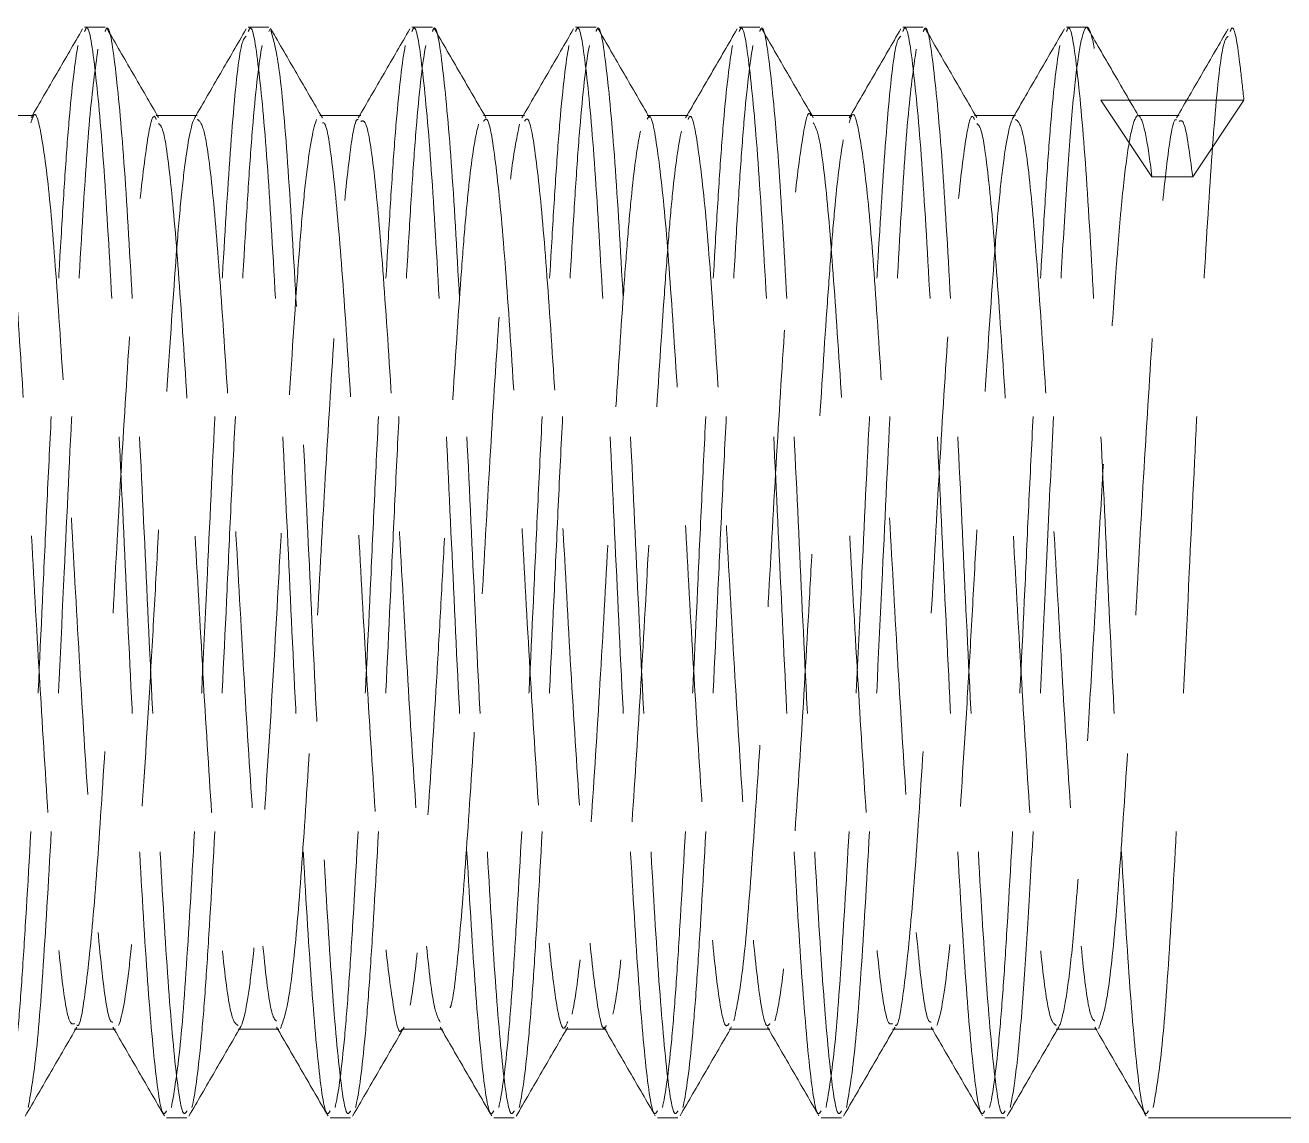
# Model space of a CAD drawing. Header units: millimetres. Extents: x 15 to 415, y 5 to 292.
# Drawn here: x 227.12 to 232.89, y 158.52 to 163.53 of the extents above; entities that cross this region are included whole.
import ezdxf

# ---------------------------------------------------------------- set-up
doc = ezdxf.new("R2010")
doc.units = ezdxf.units.MM
doc.linetypes.add('HIDDEN', pattern=[1.905, 1.27, -0.635])

msp = doc.modelspace()

# ---------------------------------------------------------------- linework, layer by layer
at = {"color": 7, "linetype": 'HIDDEN', "lineweight": 18}
for p, q in [((227.4872, 163.5177), (227.3935, 163.5177)), ((228.2372, 163.5177), (228.1435, 163.5177)), ((228.2372, 163.497), (228.2447, 163.5125)), ((228.9872, 163.5177), (228.8935, 163.5177)), ((229.7372, 163.5177), (229.6435, 163.5177)), ((230.4872, 163.5177), (230.3935, 163.5177)), ((231.2372, 163.5177), (231.1435, 163.5177)), ((231.9872, 163.5177), (231.8935, 163.5177)), ((251.5499, 163.5177), (232.6435, 163.5177)), ((232.7065, 163.1827), (232.0502, 163.1827)), ((232.0502, 163.1827), (232.2846, 162.8312)), ((232.4721, 162.8312), (232.7065, 163.1827)), ((227.1592, 163.1117), (226.9717, 163.1117)), ((227.9092, 163.1117), (227.7217, 163.1117)), ((228.6592, 163.1117), (228.4717, 163.1117)), ((229.4092, 163.1117), (229.2217, 163.1117)), ((230.1592, 163.1117), (229.9717, 163.1117)), ((230.9092, 163.1117), (230.7217, 163.1117)), ((231.6592, 163.1117), (231.4717, 163.1117)), ((232.4092, 163.1117), (232.2217, 163.1117)), ((232.2846, 162.8312), (232.4721, 162.8312)), ((227.3467, 158.9236), (227.5342, 158.9236)), ((228.0967, 158.9236), (228.2842, 158.9236)), ((228.8467, 158.9236), (229.0342, 158.9236)), ((229.5967, 158.9236), (229.7842, 158.9236)), ((230.3467, 158.9236), (230.5342, 158.9236)), ((231.0967, 158.9236), (231.2842, 158.9236)), ((231.8467, 158.9236), (232.0342, 158.9236)), ((227.7687, 158.5177), (227.8624, 158.5177)), ((228.5187, 158.5177), (228.6124, 158.5177)), ((229.2687, 158.5177), (229.3624, 158.5177)), ((230.0187, 158.5177), (230.1124, 158.5177)), ((230.7687, 158.5177), (230.8624, 158.5177)), ((231.5187, 158.5177), (231.6124, 158.5177)), ((232.2687, 158.5177), (251.5499, 158.5177))]:
    msp.add_line(p, q, dxfattribs=at)
for points, knots in [([(227.384, 163.509), (227.3446, 163.441), (227.2659, 163.3051), (227.1871, 163.1693), (227.1478, 163.1014)], [0, 0, 0, 0, 0.500131, 1, 1, 1, 1]), ([(227.3935, 163.497), (227.396, 163.5034), (227.4113, 163.543), (227.4405, 163.3548), (227.4802, 162.9349), (227.5176, 162.2882), (227.5588, 161.5157), (227.5956, 160.6848), (227.6363, 159.8936), (227.6748, 159.2156), (227.7134, 158.7449), (227.746, 158.5135), (227.7637, 158.5412), (227.7687, 158.549)], [0, 0, 0, 0, 0.020332, 0.124917, 0.229503, 0.332794, 0.438059, 0.541036, 0.646073, 0.749989, 0.853904, 0.958941, 1, 1, 1, 1]), ([(227.4872, 163.497), (227.4897, 163.5034), (227.505, 163.543), (227.5342, 163.3548), (227.574, 162.9349), (227.6114, 162.2882), (227.6526, 161.5157), (227.6894, 160.6848), (227.7301, 159.8936), (227.7686, 159.2156), (227.8071, 158.7449), (227.8398, 158.5135), (227.8574, 158.5412), (227.8624, 158.549)], [0, 0, 0, 0, 0.020332, 0.124917, 0.229503, 0.332794, 0.438058, 0.541036, 0.646073, 0.749989, 0.853904, 0.958941, 1, 1, 1, 1]), ([(227.7324, 163.1027), (227.693, 163.1706), (227.6142, 163.3065), (227.5355, 163.4424), (227.4962, 163.5103)], [0, 0, 0, 0, 0.499866, 1, 1, 1, 1]), ([(228.134, 163.509), (228.0946, 163.441), (228.0159, 163.3051), (227.9371, 163.1693), (227.8978, 163.1014)], [0, 0, 0, 0, 0.5001315, 1, 1, 1, 1]), ([(228.1435, 163.497), (228.146, 163.5034), (228.1613, 163.543), (228.1905, 163.3548), (228.2302, 162.9349), (228.2676, 162.2882), (228.3088, 161.5157), (228.3456, 160.6848), (228.3863, 159.8936), (228.4248, 159.2156), (228.4634, 158.7449), (228.496, 158.5135), (228.5137, 158.5412), (228.5187, 158.549)], [0, 0, 0, 0, 0.020332, 0.124917, 0.229503, 0.332794, 0.438059, 0.541036, 0.646073, 0.749989, 0.853904, 0.958941, 1, 1, 1, 1]), ([(228.4834, 163.1009), (228.4441, 163.1688), (228.3653, 163.3046), (228.2866, 163.4405), (228.2473, 163.5084)], [0, 0, 0, 0, 0.499878, 1, 1, 1, 1]), ([(228.2474, 163.4999), (228.2596, 163.4586), (228.285, 163.3731), (228.324, 162.9274), (228.3614, 162.2902), (228.4026, 161.5152), (228.4394, 160.6849), (228.4801, 159.8935), (228.5186, 159.2156), (228.5571, 158.7449), (228.5898, 158.5135), (228.6074, 158.5412), (228.6124, 158.549)], [0, 0, 0, 0, 0.1001959, 0.2077365, 0.3139455, 0.4221837, 0.5280702, 0.6360743, 0.7429263, 0.8497765, 0.9577814, 1, 1, 1, 1]), ([(228.884, 163.509), (228.8446, 163.441), (228.7659, 163.3051), (228.6871, 163.1693), (228.6478, 163.1014)], [0, 0, 0, 0, 0.500131, 1, 1, 1, 1]), ([(228.8935, 163.497), (228.896, 163.5034), (228.9113, 163.543), (228.9405, 163.3548), (228.9802, 162.9349), (229.0176, 162.2882), (229.0588, 161.5157), (229.0956, 160.6848), (229.1363, 159.8936), (229.1748, 159.2156), (229.2134, 158.7449), (229.246, 158.5135), (229.2637, 158.5412), (229.2687, 158.549)], [0, 0, 0, 0, 0.020332, 0.124917, 0.229503, 0.332794, 0.438059, 0.541036, 0.646073, 0.749989, 0.853904, 0.958941, 1, 1, 1, 1]), ([(228.9872, 163.497), (228.9897, 163.5034), (229.005, 163.543), (229.0342, 163.3548), (229.074, 162.9349), (229.1114, 162.2882), (229.1526, 161.5157), (229.1894, 160.6848), (229.2301, 159.8936), (229.2686, 159.2156), (229.3071, 158.7449), (229.3398, 158.5135), (229.3574, 158.5412), (229.3624, 158.549)], [0, 0, 0, 0, 0.020332, 0.124917, 0.229503, 0.332794, 0.438058, 0.541036, 0.646073, 0.749989, 0.853904, 0.958941, 1, 1, 1, 1]), ([(229.2328, 163.1021), (229.1934, 163.17), (229.1146, 163.3059), (229.0359, 163.4418), (228.9965, 163.5098)], [0, 0, 0, 0, 0.499862, 1, 1, 1, 1]), ([(229.634, 163.509), (229.5946, 163.441), (229.5159, 163.3051), (229.4371, 163.1693), (229.3978, 163.1014)], [0, 0, 0, 0, 0.500131, 1, 1, 1, 1]), ([(229.6435, 163.497), (229.646, 163.5034), (229.6613, 163.543), (229.6905, 163.3548), (229.7302, 162.9349), (229.7676, 162.2882), (229.8088, 161.5157), (229.8456, 160.6848), (229.8863, 159.8936), (229.9248, 159.2156), (229.9634, 158.7449), (229.996, 158.5135), (230.0137, 158.5412), (230.0187, 158.549)], [0, 0, 0, 0, 0.020332, 0.124917, 0.229503, 0.332794, 0.438059, 0.541036, 0.646073, 0.749989, 0.853904, 0.958941, 1, 1, 1, 1]), ([(229.7372, 163.497), (229.7397, 163.5034), (229.755, 163.543), (229.7842, 163.3548), (229.824, 162.9349), (229.8614, 162.2882), (229.9026, 161.5157), (229.9394, 160.6848), (229.9801, 159.8936), (230.0186, 159.2156), (230.0571, 158.7449), (230.0898, 158.5135), (230.1074, 158.5412), (230.1124, 158.549)], [0, 0, 0, 0, 0.020332, 0.124917, 0.229503, 0.332794, 0.438058, 0.541036, 0.646073, 0.749989, 0.853904, 0.958941, 1, 1, 1, 1]), ([(229.9827, 163.1023), (229.9433, 163.1701), (229.8646, 163.3059), (229.7859, 163.4417), (229.7466, 163.5096)], [0, 0, 0, 0, 0.499888, 1, 1, 1, 1]), ([(230.384, 163.509), (230.3446, 163.441), (230.2659, 163.3051), (230.1871, 163.1693), (230.1478, 163.1014)], [0, 0, 0, 0, 0.500131, 1, 1, 1, 1]), ([(230.3935, 163.497), (230.396, 163.5034), (230.4113, 163.543), (230.4405, 163.3548), (230.4802, 162.9349), (230.5176, 162.2882), (230.5588, 161.5157), (230.5956, 160.6848), (230.6363, 159.8936), (230.6748, 159.2156), (230.7134, 158.7449), (230.746, 158.5135), (230.7637, 158.5412), (230.7687, 158.549)], [0, 0, 0, 0, 0.020332, 0.124917, 0.229503, 0.332794, 0.438059, 0.541036, 0.646073, 0.749989, 0.853904, 0.958941, 1, 1, 1, 1]), ([(230.4872, 163.497), (230.4897, 163.5034), (230.505, 163.543), (230.5342, 163.3548), (230.574, 162.9349), (230.6114, 162.2882), (230.6526, 161.5157), (230.6894, 160.6848), (230.7301, 159.8936), (230.7686, 159.2156), (230.8071, 158.7449), (230.8398, 158.5135), (230.8574, 158.5412), (230.8624, 158.549)], [0, 0, 0, 0, 0.020332, 0.124917, 0.229503, 0.332794, 0.438058, 0.541036, 0.646073, 0.749989, 0.853904, 0.958941, 1, 1, 1, 1]), ([(230.7329, 163.1019), (230.6935, 163.1698), (230.6147, 163.3056), (230.536, 163.4415), (230.4967, 163.5094)], [0, 0, 0, 0, 0.499875, 1, 1, 1, 1]), ([(231.134, 163.509), (231.0946, 163.441), (231.0159, 163.3051), (230.9371, 163.1693), (230.8978, 163.1014)], [0, 0, 0, 0, 0.500131, 1, 1, 1, 1]), ([(231.1435, 163.497), (231.146, 163.5034), (231.1613, 163.543), (231.1905, 163.3548), (231.2302, 162.9349), (231.2676, 162.2882), (231.3088, 161.5157), (231.3456, 160.6848), (231.3863, 159.8936), (231.4248, 159.2156), (231.4634, 158.7449), (231.496, 158.5135), (231.5137, 158.5412), (231.5187, 158.549)], [0, 0, 0, 0, 0.020332, 0.124917, 0.229503, 0.332794, 0.438059, 0.541036, 0.646073, 0.749989, 0.853904, 0.958941, 1, 1, 1, 1]), ([(231.2372, 163.497), (231.2397, 163.5034), (231.255, 163.543), (231.2842, 163.3548), (231.324, 162.9349), (231.3614, 162.2882), (231.4026, 161.5157), (231.4394, 160.6848), (231.4801, 159.8936), (231.5186, 159.2156), (231.5571, 158.7449), (231.5898, 158.5135), (231.6074, 158.5412), (231.6124, 158.549)], [0, 0, 0, 0, 0.020332, 0.124917, 0.229503, 0.332794, 0.438058, 0.541036, 0.646073, 0.749989, 0.853904, 0.958941, 1, 1, 1, 1]), ([(231.4824, 163.1027), (231.443, 163.1706), (231.3642, 163.3065), (231.2855, 163.4424), (231.2462, 163.5103)], [0, 0, 0, 0, 0.499866, 1, 1, 1, 1]), ([(231.6351, 158.5647), (231.6438, 158.5997), (231.6528, 158.6546), (231.6707, 158.8016), (231.6796, 158.8935), (231.6925, 159.0533), (231.6967, 159.1101), (231.7049, 159.2297), (231.7088, 159.2921), (231.7212, 159.4918), (231.7299, 159.6401), (231.7476, 159.9585), (231.7567, 160.1286), (231.7745, 160.4783), (231.7832, 160.6579), (231.7956, 160.9246), (231.7996, 161.0125), (231.8077, 161.1895), (231.8119, 161.2787), (231.8247, 161.5462), (231.8336, 161.7242), (231.8515, 162.0667), (231.8605, 162.2311), (231.878, 162.535), (231.8864, 162.6741), (231.9024, 162.9216), (231.9109, 163.0345), (231.9285, 163.2284), (231.9375, 163.3094), (231.9554, 163.4328), (231.9642, 163.4752), (231.9812, 163.5204), (231.989, 163.5237), (232.0057, 163.4927), (232.0145, 163.4575), (232.0323, 163.3481), (232.0414, 163.2738), (232.0502, 163.1827)], [0, 0, 0, 0, 0.0625, 0.0625, 0.125, 0.125, 0.15625, 0.15625, 0.1875, 0.1875, 0.25, 0.25, 0.3125, 0.3125, 0.375, 0.375, 0.40625, 0.40625, 0.4375, 0.4375, 0.5, 0.5, 0.5625, 0.5625, 0.625, 0.625, 0.6875, 0.6875, 0.75, 0.75, 0.8125, 0.8125, 0.875, 0.875, 0.9375, 0.9375, 1, 1, 1, 1]), ([(231.884, 163.509), (231.8446, 163.441), (231.7659, 163.3051), (231.6871, 163.1693), (231.6478, 163.1014)], [0, 0, 0, 0, 0.5001315, 1, 1, 1, 1]), ([(231.8935, 163.497), (231.896, 163.5034), (231.9113, 163.543), (231.9405, 163.3548), (231.9802, 162.9349), (232.0176, 162.2882), (232.0588, 161.5157), (232.0956, 160.6848), (232.1363, 159.8936), (232.1748, 159.2156), (232.2134, 158.7449), (232.246, 158.5135), (232.2637, 158.5412), (232.2687, 158.549)], [0, 0, 0, 0, 0.020332, 0.124917, 0.229503, 0.332794, 0.438059, 0.541036, 0.646073, 0.749989, 0.853904, 0.958941, 1, 1, 1, 1]), ([(232.2224, 163.1117), (232.1832, 163.1794), (232.1048, 163.3147), (232.0263, 163.45), (231.9871, 163.5177)], [0, 0, 0, 0, 0.499965, 1, 1, 1, 1]), ([(232.634, 163.509), (232.5946, 163.441), (232.5159, 163.3051), (232.4371, 163.1693), (232.3978, 163.1014)], [0, 0, 0, 0, 0.500131, 1, 1, 1, 1]), ([(232.6435, 163.497), (232.646, 163.5034), (232.6613, 163.543), (232.6825, 163.4063), (232.7011, 163.2324), (232.7065, 163.1827)], [0, 0, 0, 0, 0.121924, 0.749094, 1, 1, 1, 1]), ([(227.0413, 158.5647), (227.0548, 158.6189), (227.069, 158.7216), (227.0895, 158.9364), (227.0962, 159.0179), (227.1091, 159.1963), (227.1151, 159.2921), (227.1345, 159.6077), (227.1484, 159.8543), (227.1761, 160.3827), (227.1899, 160.6636), (227.2087, 161.0745), (227.2149, 161.2113), (227.2281, 161.4873), (227.2349, 161.6252), (227.2556, 162.03), (227.2697, 162.287), (227.2896, 162.6226), (227.2959, 162.7256), (227.3084, 162.9151), (227.3149, 163.0031), (227.335, 163.2402), (227.3492, 163.3609), (227.3629, 163.4335)], [0, 0, 0, 0, 0.125, 0.125, 0.1875, 0.1875, 0.25, 0.25, 0.375, 0.375, 0.5, 0.5, 0.5625, 0.5625, 0.625, 0.625, 0.75, 0.75, 0.8125, 0.8125, 0.875, 0.875, 1, 1, 1, 1]), ([(227.7913, 158.5647), (227.8049, 158.644), (227.8319, 158.8009), (227.8695, 159.343), (227.9119, 160.0872), (227.9537, 160.964), (227.9946, 161.8358), (228.0353, 162.5686), (228.0721, 163.1264), (228.1071, 163.4482), (228.1267, 163.469), (228.1335, 163.4763)], [0, 0, 0, 0, 0.11554, 0.228916, 0.34371, 0.480699, 0.594759, 0.71005, 0.82308, 0.93862, 1, 1, 1, 1]), ([(227.8851, 158.5647), (227.8986, 158.6189), (227.9127, 158.7216), (227.9332, 158.9364), (227.9399, 159.0179), (227.9528, 159.1963), (227.9589, 159.2921), (227.9782, 159.6077), (227.9921, 159.8543), (228.0199, 160.3827), (228.0336, 160.6636), (228.0525, 161.0745), (228.0587, 161.2113), (228.0719, 161.4873), (228.0787, 161.6252), (228.0994, 162.03), (228.1135, 162.287), (228.1333, 162.6226), (228.1396, 162.7256), (228.1521, 162.9151), (228.1586, 163.0031), (228.1788, 163.2402), (228.193, 163.3609), (228.2066, 163.4335)], [0, 0, 0, 0, 0.125, 0.125, 0.1875, 0.1875, 0.25, 0.25, 0.375, 0.375, 0.5, 0.5, 0.5625, 0.5625, 0.625, 0.625, 0.75, 0.75, 0.8125, 0.8125, 0.875, 0.875, 1, 1, 1, 1]), ([(228.5413, 158.5647), (228.5548, 158.6189), (228.569, 158.7216), (228.5895, 158.9364), (228.5962, 159.0179), (228.6091, 159.1963), (228.6151, 159.2921), (228.6345, 159.6077), (228.6484, 159.8543), (228.6761, 160.3827), (228.6899, 160.6636), (228.7087, 161.0745), (228.7149, 161.2113), (228.7281, 161.4873), (228.7349, 161.6252), (228.7556, 162.03), (228.7697, 162.287), (228.7896, 162.6226), (228.7959, 162.7256), (228.8084, 162.9151), (228.8149, 163.0031), (228.835, 163.2402), (228.8492, 163.3609), (228.8629, 163.4335)], [0, 0, 0, 0, 0.125, 0.125, 0.1875, 0.1875, 0.25, 0.25, 0.375, 0.375, 0.5, 0.5, 0.5625, 0.5625, 0.625, 0.625, 0.75, 0.75, 0.8125, 0.8125, 0.875, 0.875, 1, 1, 1, 1]), ([(228.6351, 158.5647), (228.6486, 158.6189), (228.6627, 158.7216), (228.6832, 158.9364), (228.6899, 159.0179), (228.7028, 159.1963), (228.7089, 159.2921), (228.7282, 159.6077), (228.7421, 159.8543), (228.7699, 160.3827), (228.7836, 160.6636), (228.8025, 161.0745), (228.8087, 161.2113), (228.8219, 161.4873), (228.8287, 161.6252), (228.8494, 162.03), (228.8635, 162.287), (228.8833, 162.6226), (228.8896, 162.7256), (228.9021, 162.9151), (228.9086, 163.0031), (228.9288, 163.2402), (228.943, 163.3609), (228.9566, 163.4335)], [0, 0, 0, 0, 0.125, 0.125, 0.1875, 0.1875, 0.25, 0.25, 0.375, 0.375, 0.5, 0.5, 0.5625, 0.5625, 0.625, 0.625, 0.75, 0.75, 0.8125, 0.8125, 0.875, 0.875, 1, 1, 1, 1]), ([(229.2913, 158.5647), (229.3048, 158.6189), (229.319, 158.7216), (229.3395, 158.9364), (229.3462, 159.0179), (229.3591, 159.1963), (229.3651, 159.2921), (229.3845, 159.6077), (229.3984, 159.8543), (229.4261, 160.3827), (229.4399, 160.6636), (229.4587, 161.0745), (229.4649, 161.2113), (229.4781, 161.4873), (229.4849, 161.6252), (229.5056, 162.03), (229.5197, 162.287), (229.5396, 162.6226), (229.5459, 162.7256), (229.5584, 162.9151), (229.5649, 163.0031), (229.585, 163.2402), (229.5992, 163.3609), (229.6129, 163.4335)], [0, 0, 0, 0, 0.125, 0.125, 0.1875, 0.1875, 0.25, 0.25, 0.375, 0.375, 0.5, 0.5, 0.5625, 0.5625, 0.625, 0.625, 0.75, 0.75, 0.8125, 0.8125, 0.875, 0.875, 1, 1, 1, 1]), ([(229.3851, 158.5647), (229.3986, 158.6189), (229.4127, 158.7216), (229.4332, 158.9364), (229.4399, 159.0179), (229.4528, 159.1963), (229.4589, 159.2921), (229.4782, 159.6077), (229.4921, 159.8543), (229.5199, 160.3827), (229.5336, 160.6636), (229.5525, 161.0745), (229.5587, 161.2113), (229.5719, 161.4873), (229.5787, 161.6252), (229.5994, 162.03), (229.6135, 162.287), (229.6333, 162.6226), (229.6396, 162.7256), (229.6521, 162.9151), (229.6586, 163.0031), (229.6788, 163.2402), (229.693, 163.3609), (229.7066, 163.4335)], [0, 0, 0, 0, 0.125, 0.125, 0.1875, 0.1875, 0.25, 0.25, 0.375, 0.375, 0.5, 0.5, 0.5625, 0.5625, 0.625, 0.625, 0.75, 0.75, 0.8125, 0.8125, 0.875, 0.875, 1, 1, 1, 1]), ([(230.0413, 158.5647), (230.0548, 158.6189), (230.069, 158.7216), (230.0895, 158.9364), (230.0962, 159.0179), (230.1091, 159.1963), (230.1151, 159.2921), (230.1345, 159.6077), (230.1484, 159.8543), (230.1761, 160.3827), (230.1899, 160.6636), (230.2087, 161.0745), (230.2149, 161.2113), (230.2281, 161.4873), (230.2349, 161.6252), (230.2556, 162.03), (230.2697, 162.287), (230.2896, 162.6226), (230.2959, 162.7256), (230.3084, 162.9151), (230.3149, 163.0031), (230.335, 163.2402), (230.3492, 163.3609), (230.3629, 163.4335)], [0, 0, 0, 0, 0.125, 0.125, 0.1875, 0.1875, 0.25, 0.25, 0.375, 0.375, 0.5, 0.5, 0.5625, 0.5625, 0.625, 0.625, 0.75, 0.75, 0.8125, 0.8125, 0.875, 0.875, 1, 1, 1, 1]), ([(230.1351, 158.5647), (230.1486, 158.6189), (230.1627, 158.7216), (230.1832, 158.9364), (230.1899, 159.0179), (230.2028, 159.1963), (230.2089, 159.2921), (230.2282, 159.6077), (230.2421, 159.8543), (230.2699, 160.3827), (230.2836, 160.6636), (230.3025, 161.0745), (230.3087, 161.2113), (230.3219, 161.4873), (230.3287, 161.6252), (230.3494, 162.03), (230.3635, 162.287), (230.3833, 162.6226), (230.3896, 162.7256), (230.4021, 162.9151), (230.4086, 163.0031), (230.4288, 163.2402), (230.443, 163.3609), (230.4566, 163.4335)], [0, 0, 0, 0, 0.125, 0.125, 0.1875, 0.1875, 0.25, 0.25, 0.375, 0.375, 0.5, 0.5, 0.5625, 0.5625, 0.625, 0.625, 0.75, 0.75, 0.8125, 0.8125, 0.875, 0.875, 1, 1, 1, 1]), ([(230.7913, 158.5647), (230.8049, 158.644), (230.8319, 158.8009), (230.8695, 159.343), (230.9119, 160.0872), (230.9537, 160.964), (230.9946, 161.8358), (231.0353, 162.5686), (231.0721, 163.1264), (231.1071, 163.4482), (231.1267, 163.469), (231.1335, 163.4763)], [0, 0, 0, 0, 0.11554, 0.228916, 0.34371, 0.480699, 0.594759, 0.71005, 0.82308, 0.93862, 1, 1, 1, 1]), ([(231.5413, 158.5647), (231.5548, 158.6189), (231.569, 158.7216), (231.5895, 158.9364), (231.5962, 159.0179), (231.6091, 159.1963), (231.6151, 159.2921), (231.6345, 159.6077), (231.6484, 159.8543), (231.6761, 160.3827), (231.6899, 160.6636), (231.7087, 161.0745), (231.7149, 161.2113), (231.7281, 161.4873), (231.7349, 161.6252), (231.7556, 162.03), (231.7697, 162.287), (231.7896, 162.6226), (231.7959, 162.7256), (231.8084, 162.9151), (231.8149, 163.0031), (231.835, 163.2402), (231.8492, 163.3609), (231.8629, 163.4335)], [0, 0, 0, 0, 0.125, 0.125, 0.1875, 0.1875, 0.25, 0.25, 0.375, 0.375, 0.5, 0.5, 0.5625, 0.5625, 0.625, 0.625, 0.75, 0.75, 0.8125, 0.8125, 0.875, 0.875, 1, 1, 1, 1]), ([(232.2913, 158.5647), (232.3049, 158.644), (232.3319, 158.8009), (232.3695, 159.343), (232.4119, 160.0872), (232.4537, 160.964), (232.4946, 161.8358), (232.5353, 162.5686), (232.5721, 163.1264), (232.6071, 163.4482), (232.6267, 163.469), (232.6335, 163.4763)], [0, 0, 0, 0, 0.11554, 0.228916, 0.34371, 0.480699, 0.594759, 0.71005, 0.82308, 0.93862, 1, 1, 1, 1]), ([(227.1351, 158.5647), (227.1487, 158.644), (227.1756, 158.8009), (227.2132, 159.343), (227.2556, 160.0873), (227.2974, 160.9635), (227.3383, 161.8373), (227.379, 162.5629), (227.4154, 163.1377), (227.4417, 163.3247), (227.4547, 163.417)], [0, 0, 0, 0, 0.1238351, 0.2453502, 0.368386, 0.5152094, 0.6374579, 0.761026, 0.8821706, 1, 1, 1, 1]), ([(230.8851, 158.5647), (230.8987, 158.644), (230.9256, 158.8009), (230.9632, 159.343), (231.0056, 160.0873), (231.0474, 160.9635), (231.0883, 161.8373), (231.129, 162.5629), (231.1654, 163.1377), (231.1917, 163.3247), (231.2047, 163.417)], [0, 0, 0, 0, 0.123835, 0.24535, 0.368386, 0.515209, 0.637458, 0.761026, 0.882171, 1, 1, 1, 1]), ([(230.3693, 158.9626), (230.3829, 159.0287), (230.4098, 159.1597), (230.4475, 159.613), (230.4872, 160.1987), (230.527, 160.8756), (230.5643, 161.5682), (230.6056, 162.1978), (230.6423, 162.712), (230.6831, 163.0182), (230.7087, 163.1483), (230.7217, 163.1114), (230.7217, 163.1113)], [0, 0, 0, 0, 0.112149, 0.222203, 0.333618, 0.445055, 0.555091, 0.667244, 0.776957, 0.888858, 0.999585, 1, 1, 1, 1]), ([(226.983, 163.0793), (226.9921, 163.0624), (227.0141, 163.0212), (227.0509, 162.7051), (227.0876, 162.2038), (227.1289, 161.5717), (227.1662, 160.8797), (227.206, 160.2036), (227.2458, 159.6119), (227.2832, 159.1777), (227.319, 158.9404), (227.3392, 158.9472), (227.3467, 158.9497)], [0, 0, 0, 0, 0.075606, 0.183896, 0.290051, 0.39857, 0.505057, 0.61287, 0.720695, 0.827172, 0.935693, 1, 1, 1, 1]), ([(227.1476, 163.0786), (227.1514, 163.0919), (227.1682, 163.1497), (227.1976, 163.0265), (227.2384, 162.7128), (227.2751, 162.2017), (227.3164, 161.5722), (227.3537, 160.8795), (227.3935, 160.204), (227.4333, 159.6108), (227.4706, 159.1819), (227.5024, 158.9572), (227.5189, 158.9568), (227.5226, 158.9567)], [0, 0, 0, 0, 0.0309889, 0.1349256, 0.2399986, 0.3430017, 0.4482975, 0.5516224, 0.6562328, 0.7608559, 0.8641701, 0.9694685, 1, 1, 1, 1]), ([(227.3579, 158.9431), (227.3591, 158.942), (227.3731, 158.9303), (227.4019, 159.1188), (227.4404, 159.5054), (227.4789, 160.0749), (227.5196, 160.7369), (227.5564, 161.4331), (227.5976, 162.0803), (227.635, 162.6224), (227.6747, 162.9747), (227.704, 163.1327), (227.7193, 163.0997), (227.7219, 163.0942)], [0, 0, 0, 0, 0.010512, 0.118863, 0.226067, 0.333253, 0.441611, 0.547834, 0.656422, 0.762978, 0.870859, 0.978753, 1, 1, 1, 1]), ([(227.9018, 163.1073), (227.8877, 163.0909), (227.8724, 163.0264), (227.8496, 162.8619), (227.842, 162.7961), (227.8274, 162.6467), (227.8204, 162.5637), (227.7999, 162.2928), (227.7847, 162.0732), (227.7543, 161.5937), (227.7391, 161.3348), (227.7184, 160.9571), (227.7115, 160.8312), (227.697, 160.5775), (227.6895, 160.451), (227.6667, 160.0826), (227.6513, 159.8526), (227.6301, 159.5627), (227.6234, 159.4753), (227.6091, 159.3142), (227.6017, 159.2417), (227.5791, 159.0552), (227.5635, 158.9735), (227.5491, 158.9408)], [0, 0, 0, 0, 0.125, 0.125, 0.1875, 0.1875, 0.25, 0.25, 0.375, 0.375, 0.5, 0.5, 0.5625, 0.5625, 0.625, 0.625, 0.75, 0.75, 0.8125, 0.8125, 0.875, 0.875, 1, 1, 1, 1]), ([(227.9093, 163.0943), (227.9193, 163.0877), (227.9421, 163.0727), (227.9806, 162.7875), (228.0174, 162.3175), (228.0581, 161.7051), (228.0966, 161.0194), (228.1351, 160.3339), (228.1759, 159.7199), (228.2126, 159.2529), (228.2471, 158.9852), (228.2662, 158.9671), (228.2725, 158.9612)], [0, 0, 0, 0, 0.085549, 0.194187, 0.30046, 0.408856, 0.516107, 0.623338, 0.731744, 0.838012, 0.946647, 1, 1, 1, 1]), ([(228.4567, 163.0941), (228.4422, 163.0609), (228.4267, 162.9788), (228.404, 162.7917), (228.3966, 162.719), (228.3823, 162.5577), (228.3757, 162.4702), (228.3545, 162.1797), (228.3391, 161.9495), (228.3163, 161.5808), (228.3088, 161.4543), (228.2942, 161.2007), (228.2874, 161.0748), (228.2667, 160.697), (228.2515, 160.4381), (228.221, 159.959), (228.2058, 159.7397), (228.1854, 159.4694), (228.1784, 159.3864), (228.1637, 159.2373), (228.1562, 159.1717), (228.1334, 159.0078), (228.118, 158.9438), (228.104, 158.9278)], [0, 0, 0, 0, 0.125, 0.125, 0.1875, 0.1875, 0.25, 0.25, 0.375, 0.375, 0.4375, 0.4375, 0.5, 0.5, 0.625, 0.625, 0.75, 0.75, 0.8125, 0.8125, 0.875, 0.875, 1, 1, 1, 1]), ([(228.2915, 158.9278), (228.3046, 158.9642), (228.3309, 159.037), (228.3708, 159.4164), (228.4081, 159.9503), (228.4494, 160.5991), (228.4861, 161.2947), (228.5268, 161.9572), (228.5654, 162.5274), (228.6038, 162.9148), (228.6326, 163.104), (228.6465, 163.093), (228.6477, 163.0921)], [0, 0, 0, 0, 0.1102888, 0.2205936, 0.329516, 0.4405317, 0.5491313, 0.6599002, 0.7695003, 0.8790774, 0.9898564, 1, 1, 1, 1]), ([(228.4836, 163.0787), (228.4872, 163.0787), (228.5035, 163.0785), (228.5351, 162.8551), (228.5725, 162.4274), (228.6122, 161.8347), (228.652, 161.1595), (228.6894, 160.4665), (228.7306, 159.8371), (228.7674, 159.323), (228.8081, 159.0169), (228.8337, 158.887), (228.8467, 158.9238), (228.8467, 158.9239)], [0, 0, 0, 0, 0.030294, 0.139056, 0.245785, 0.353837, 0.461907, 0.568621, 0.677386, 0.783784, 0.892308, 0.999687, 1, 1, 1, 1]), ([(228.6592, 163.0855), (228.6667, 163.0882), (228.6868, 163.0955), (228.7226, 162.8594), (228.76, 162.4262), (228.7997, 161.835), (228.8395, 161.1592), (228.8769, 160.4672), (228.9181, 159.8345), (228.9549, 159.3325), (228.9916, 159.0156), (229.0136, 158.9738), (229.0226, 158.9567)], [0, 0, 0, 0, 0.063803, 0.172417, 0.278999, 0.386905, 0.494827, 0.601395, 0.710012, 0.816266, 0.924641, 1, 1, 1, 1]), ([(229.2217, 163.0856), (229.2266, 163.0921), (229.2443, 163.1155), (229.2768, 162.9224), (229.3154, 162.5288), (229.3539, 161.9614), (229.3946, 161.2989), (229.4314, 160.6029), (229.4726, 159.9552), (229.51, 159.4146), (229.5497, 159.0562), (229.5827, 158.896), (229.6016, 158.9442), (229.6077, 158.9598)], [0, 0, 0, 0, 0.039358, 0.141411, 0.242388, 0.343342, 0.445405, 0.545454, 0.647731, 0.748097, 0.849705, 0.951332, 1, 1, 1, 1]), ([(229.4092, 163.0856), (229.4141, 163.0921), (229.4317, 163.1156), (229.4643, 162.9224), (229.5029, 162.5288), (229.5414, 161.9614), (229.5821, 161.2989), (229.6189, 160.6029), (229.6601, 159.9556), (229.6975, 159.4133), (229.7372, 159.061), (229.7665, 158.9027), (229.7818, 158.9357), (229.7843, 158.9411)], [0, 0, 0, 0, 0.040707, 0.145762, 0.249712, 0.353636, 0.458702, 0.561696, 0.666983, 0.770302, 0.874901, 0.979519, 1, 1, 1, 1]), ([(229.9717, 163.0947), (229.9741, 163.1), (229.9893, 163.1332), (230.0185, 162.9761), (230.0582, 162.6252), (230.0956, 162.0839), (230.1368, 161.4372), (230.1736, 160.7412), (230.2143, 160.0782), (230.2529, 159.5099), (230.2913, 159.1149), (230.324, 158.9204), (230.3418, 158.9434), (230.3468, 158.9499)], [0, 0, 0, 0, 0.019772, 0.12437, 0.228988, 0.332291, 0.437581, 0.540581, 0.645635, 0.749586, 0.853508, 0.958575, 1, 1, 1, 1]), ([(230.1591, 163.0946), (230.1615, 163.0999), (230.1768, 163.1332), (230.206, 162.9761), (230.2457, 162.6252), (230.2831, 162.0839), (230.3243, 161.4372), (230.3611, 160.7412), (230.4018, 160.0782), (230.4404, 159.5099), (230.4788, 159.115), (230.5115, 158.9205), (230.5292, 158.9434), (230.5342, 158.9499)], [0, 0, 0, 0, 0.0199805, 0.1245766, 0.2291928, 0.3324935, 0.4377819, 0.5407791, 0.6458315, 0.7497803, 0.8537006, 0.9587656, 1, 1, 1, 1]), ([(230.7331, 163.0792), (230.7421, 163.0624), (230.764, 163.0215), (230.8008, 162.7058), (230.8376, 162.2048), (230.8788, 161.5728), (230.9162, 160.8809), (230.9559, 160.2047), (230.9957, 159.6128), (231.0331, 159.1783), (231.0689, 158.9406), (231.0892, 158.9472), (231.0967, 158.9497)], [0, 0, 0, 0, 0.0754066, 0.1837001, 0.2898559, 0.398375, 0.504868, 0.6126767, 0.7205086, 0.8269823, 0.935506, 1, 1, 1, 1]), ([(230.8976, 163.0787), (230.9014, 163.0919), (230.9182, 163.1497), (230.9475, 163.0269), (230.9883, 162.7135), (231.0251, 162.2027), (231.0663, 161.5734), (231.1037, 160.8807), (231.1434, 160.2051), (231.1832, 159.6117), (231.2205, 159.1824), (231.2524, 158.9574), (231.2688, 158.9569), (231.2726, 158.9568)], [0, 0, 0, 0, 0.030811, 0.134741, 0.239817, 0.342819, 0.448114, 0.551443, 0.656049, 0.760677, 0.863987, 0.969287, 1, 1, 1, 1]), ([(231.1079, 158.9429), (231.1091, 158.9419), (231.1231, 158.9301), (231.1518, 159.1184), (231.1903, 159.5046), (231.2288, 160.0738), (231.2695, 160.7357), (231.3063, 161.4319), (231.3475, 162.0792), (231.3849, 162.6216), (231.4247, 162.9742), (231.454, 163.1326), (231.4693, 163.0996), (231.4719, 163.0941)], [0, 0, 0, 0, 0.010323, 0.118671, 0.225883, 0.333062, 0.441424, 0.547647, 0.656234, 0.762795, 0.870671, 0.978571, 1, 1, 1, 1]), ([(231.6517, 163.1072), (231.6377, 163.0906), (231.6223, 163.026), (231.5995, 162.8614), (231.5919, 162.7955), (231.5773, 162.646), (231.5703, 162.5629), (231.5498, 162.2918), (231.5347, 162.0722), (231.5042, 161.5926), (231.489, 161.3336), (231.4683, 160.956), (231.4615, 160.83), (231.4469, 160.5764), (231.4394, 160.4499), (231.4166, 160.0815), (231.4012, 159.8516), (231.38, 159.5618), (231.3734, 159.4745), (231.3591, 159.3135), (231.3516, 159.2411), (231.329, 159.0547), (231.3135, 158.9732), (231.299, 158.9407)], [0, 0, 0, 0, 0.125, 0.125, 0.1875, 0.1875, 0.25, 0.25, 0.375, 0.375, 0.5, 0.5, 0.5625, 0.5625, 0.625, 0.625, 0.75, 0.75, 0.8125, 0.8125, 0.875, 0.875, 1, 1, 1, 1]), ([(231.6593, 163.0942), (231.6693, 163.0877), (231.6921, 163.0729), (231.7305, 162.7882), (231.7673, 162.3184), (231.808, 161.7062), (231.8466, 161.0206), (231.8851, 160.3351), (231.9258, 159.7209), (231.9625, 159.2535), (231.997, 158.9855), (232.0162, 158.9672), (232.0225, 158.9612)], [0, 0, 0, 0, 0.085362, 0.194, 0.300274, 0.408667, 0.515925, 0.623149, 0.731557, 0.837824, 0.946458, 1, 1, 1, 1]), ([(232.2846, 162.8312), (232.2754, 162.9104), (232.266, 162.9744), (232.2475, 163.067), (232.2384, 163.0955), (232.2255, 163.112), (232.2215, 163.1131), (232.213, 163.1071), (232.2086, 163.0997), (232.1953, 163.0644), (232.186, 163.0228), (232.1674, 162.9055), (232.1581, 162.8298), (232.1446, 162.6956), (232.1402, 162.6475), (232.1316, 162.5457), (232.1275, 162.4925), (232.1148, 162.3222), (232.1058, 162.1948), (232.0874, 161.9197), (232.078, 161.7721), (232.0595, 161.4682), (232.0505, 161.3119), (232.0376, 161.0801), (232.0335, 161.0038), (232.025, 160.8496), (232.0207, 160.772), (232.0073, 160.5395), (231.998, 160.3852), (231.9794, 160.0899), (231.9701, 159.9491), (231.9566, 159.7556), (231.9522, 159.694), (231.9436, 159.5777), (231.9395, 159.5232), (231.9268, 159.3671), (231.9178, 159.2738), (231.8994, 159.1175), (231.89, 159.0547), (231.8715, 158.9647), (231.8625, 158.9375), (231.8539, 158.9277)], [0, 0, 0, 0, 0.0625, 0.0625, 0.125, 0.125, 0.15625, 0.15625, 0.1875, 0.1875, 0.25, 0.25, 0.3125, 0.3125, 0.34375, 0.34375, 0.375, 0.375, 0.4375, 0.4375, 0.5, 0.5, 0.5625, 0.5625, 0.59375, 0.59375, 0.625, 0.625, 0.6875, 0.6875, 0.75, 0.75, 0.78125, 0.78125, 0.8125, 0.8125, 0.875, 0.875, 0.9375, 0.9375, 1, 1, 1, 1]), ([(232.0414, 158.9277), (232.0545, 158.964), (232.0808, 159.0366), (232.1207, 159.4156), (232.1581, 159.9493), (232.1993, 160.5979), (232.2361, 161.2935), (232.2768, 161.9562), (232.3153, 162.5265), (232.3537, 162.9143), (232.3825, 163.1038), (232.3965, 163.0928), (232.3977, 163.0919)], [0, 0, 0, 0, 0.110263, 0.220552, 0.32945, 0.440446, 0.549026, 0.659771, 0.769358, 0.878907, 0.989668, 1, 1, 1, 1]), ([(232.4092, 163.0855), (232.4167, 163.0892), (232.4369, 163.0993), (232.4585, 162.9349), (232.4721, 162.8312)], [0, 0, 0, 0, 0.3693701, 1, 1, 1, 1]), ([(227.7327, 163.0755), (227.7392, 163.0697), (227.7584, 163.0523), (227.7931, 162.7847), (227.8299, 162.3182), (227.8706, 161.7048), (227.9091, 161.0195), (227.9476, 160.3337), (227.9883, 159.7208), (228.0251, 159.2498), (228.0637, 158.9633), (228.0865, 158.9476), (228.0967, 158.9407)], [0, 0, 0, 0, 0.05487, 0.163269, 0.269309, 0.377467, 0.484484, 0.591479, 0.699647, 0.805682, 0.914078, 1, 1, 1, 1]), ([(229.1989, 163.0718), (229.1857, 163.0273), (229.1719, 162.9442), (229.1519, 162.7706), (229.1453, 162.7049), (229.1327, 162.5608), (229.1267, 162.4835), (229.108, 162.2295), (229.0945, 162.0309), (229.0674, 161.6032), (229.0539, 161.3746), (229.0352, 161.0375), (229.0293, 160.9265), (229.0167, 160.7011), (229.0101, 160.588), (228.99, 160.2541), (228.9762, 160.0393), (228.9565, 159.7541), (228.9501, 159.6652), (228.9379, 159.502), (228.9318, 159.4268), (228.9126, 159.2189), (228.8989, 159.1074), (228.8854, 159.0335)], [0, 0, 0, 0, 0.125, 0.125, 0.1875, 0.1875, 0.25, 0.25, 0.375, 0.375, 0.5, 0.5, 0.5625, 0.5625, 0.625, 0.625, 0.75, 0.75, 0.8125, 0.8125, 0.875, 0.875, 1, 1, 1, 1]), ([(229.0686, 159.0216), (229.0701, 159.0252), (229.0845, 159.0627), (229.1134, 159.3387), (229.1501, 159.8286), (229.1913, 160.4638), (229.2287, 161.1546), (229.2685, 161.8324), (229.3082, 162.4187), (229.3458, 162.8732), (229.3728, 163.0052), (229.3864, 163.0718)], [0, 0, 0, 0, 0.013376, 0.137598, 0.259371, 0.383854, 0.506011, 0.629682, 0.753373, 0.875512, 1, 1, 1, 1]), ([(229.9409, 163.0406), (229.9275, 162.981), (229.9137, 162.8831), (229.894, 162.6913), (229.8876, 162.6201), (229.8754, 162.4667), (229.8693, 162.3839), (229.85, 162.1134), (229.8363, 161.9059), (229.8094, 161.4678), (229.7961, 161.238), (229.7721, 160.7927), (229.7588, 160.5628), (229.7318, 160.1251), (229.7181, 159.9179), (229.6989, 159.648), (229.6928, 159.5653), (229.6806, 159.4123), (229.6742, 159.3412), (229.6544, 159.15), (229.6407, 159.0526), (229.6273, 158.9936)], [0, 0, 0, 0, 0.125, 0.125, 0.1875, 0.1875, 0.25, 0.25, 0.375, 0.375, 0.5, 0.5, 0.625, 0.625, 0.75, 0.75, 0.8125, 0.8125, 0.875, 0.875, 1, 1, 1, 1]), ([(230.1284, 163.0406), (230.115, 162.981), (230.1012, 162.8831), (230.0815, 162.6913), (230.0751, 162.6201), (230.0629, 162.4667), (230.0568, 162.3839), (230.0375, 162.1133), (230.0238, 161.9059), (229.9969, 161.4678), (229.9836, 161.238), (229.9596, 160.7927), (229.9463, 160.5628), (229.9193, 160.1251), (229.9056, 159.9179), (229.8864, 159.6479), (229.8803, 159.5653), (229.8681, 159.4123), (229.8617, 159.3412), (229.8419, 159.15), (229.8281, 159.0526), (229.8148, 158.9936)], [0, 0, 0, 0, 0.125, 0.125, 0.1875, 0.1875, 0.25, 0.25, 0.375, 0.375, 0.5, 0.5, 0.625, 0.625, 0.75, 0.75, 0.8125, 0.8125, 0.875, 0.875, 1, 1, 1, 1]), ([(231.4827, 163.0755), (231.4892, 163.0697), (231.5084, 163.0525), (231.5431, 162.7853), (231.5798, 162.3192), (231.6205, 161.706), (231.6591, 161.0207), (231.6976, 160.3348), (231.7383, 159.7217), (231.7751, 159.2504), (231.8136, 158.9635), (231.8365, 158.9476), (231.8467, 158.9405)], [0, 0, 0, 0, 0.05468, 0.16308, 0.269122, 0.377278, 0.484301, 0.59129, 0.699461, 0.805496, 0.913892, 1, 1, 1, 1]), ([(230.8703, 163.0003), (230.8568, 162.9259), (230.8431, 162.814), (230.8239, 162.6055), (230.8178, 162.5302), (230.8056, 162.3666), (230.7991, 162.2774), (230.7794, 161.9917), (230.7656, 161.7767), (230.7456, 161.4427), (230.739, 161.3295), (230.7264, 161.1042), (230.7205, 160.9932), (230.7018, 160.6561), (230.6882, 160.4276), (230.6612, 160.0002), (230.6477, 159.802), (230.629, 159.5486), (230.623, 159.4714), (230.6104, 159.3277), (230.6038, 159.2621), (230.5838, 159.0892), (230.57, 159.0066), (230.5568, 158.9626)], [0, 0, 0, 0, 0.125, 0.125, 0.1875, 0.1875, 0.25, 0.25, 0.375, 0.375, 0.4375, 0.4375, 0.5, 0.5, 0.625, 0.625, 0.75, 0.75, 0.8125, 0.8125, 0.875, 0.875, 1, 1, 1, 1]), ([(227.1215, 158.5256), (227.1609, 158.5936), (227.2396, 158.7295), (227.3184, 158.8653), (227.3578, 158.9333)], [0, 0, 0, 0, 0.500138, 1, 1, 1, 1]), ([(227.5228, 158.934), (227.5621, 158.8661), (227.6409, 158.7302), (227.7196, 158.5943), (227.759, 158.5264)], [0, 0, 0, 0, 0.499869, 1, 1, 1, 1]), ([(227.8716, 158.5257), (227.9109, 158.5936), (227.9896, 158.7295), (228.0683, 158.8652), (228.1077, 158.9331)], [0, 0, 0, 0, 0.500112, 1, 1, 1, 1]), ([(228.2728, 158.934), (228.3121, 158.8661), (228.3909, 158.7302), (228.4696, 158.5943), (228.509, 158.5264)], [0, 0, 0, 0, 0.499869, 1, 1, 1, 1]), ([(228.6217, 158.5259), (228.661, 158.5938), (228.7397, 158.7297), (228.8185, 158.8655), (228.8579, 158.9334)], [0, 0, 0, 0, 0.500125, 1, 1, 1, 1]), ([(229.0228, 158.934), (229.0621, 158.8661), (229.1409, 158.7302), (229.2196, 158.5943), (229.259, 158.5264)], [0, 0, 0, 0, 0.4998685, 1, 1, 1, 1]), ([(229.3712, 158.525), (229.4105, 158.593), (229.4892, 158.7289), (229.568, 158.8647), (229.6074, 158.9326)], [0, 0, 0, 0, 0.500134, 1, 1, 1, 1]), ([(229.7728, 158.934), (229.8121, 158.8661), (229.8909, 158.7302), (229.9696, 158.5943), (230.009, 158.5264)], [0, 0, 0, 0, 0.4998685, 1, 1, 1, 1]), ([(230.1223, 158.5269), (230.1616, 158.5949), (230.2403, 158.7307), (230.3191, 158.8665), (230.3584, 158.9344)], [0, 0, 0, 0, 0.5001216, 1, 1, 1, 1]), ([(230.5228, 158.934), (230.5621, 158.8661), (230.6409, 158.7302), (230.7196, 158.5943), (230.759, 158.5264)], [0, 0, 0, 0, 0.4998685, 1, 1, 1, 1]), ([(230.8715, 158.5256), (230.9109, 158.5936), (230.9896, 158.7295), (231.0684, 158.8653), (231.1078, 158.9333)], [0, 0, 0, 0, 0.500138, 1, 1, 1, 1]), ([(231.2728, 158.934), (231.3121, 158.8661), (231.3909, 158.7302), (231.4696, 158.5943), (231.509, 158.5264)], [0, 0, 0, 0, 0.499869, 1, 1, 1, 1]), ([(231.6216, 158.5257), (231.6609, 158.5936), (231.7396, 158.7294), (231.8183, 158.8652), (231.8577, 158.9331)], [0, 0, 0, 0, 0.500112, 1, 1, 1, 1]), ([(232.0228, 158.934), (232.0621, 158.8661), (232.1409, 158.7302), (232.2196, 158.5943), (232.259, 158.5264)], [0, 0, 0, 0, 0.499869, 1, 1, 1, 1])]:
    msp.add_open_spline(points, degree=3, knots=knots, dxfattribs=at)

doc.saveas('drawing.dxf')
